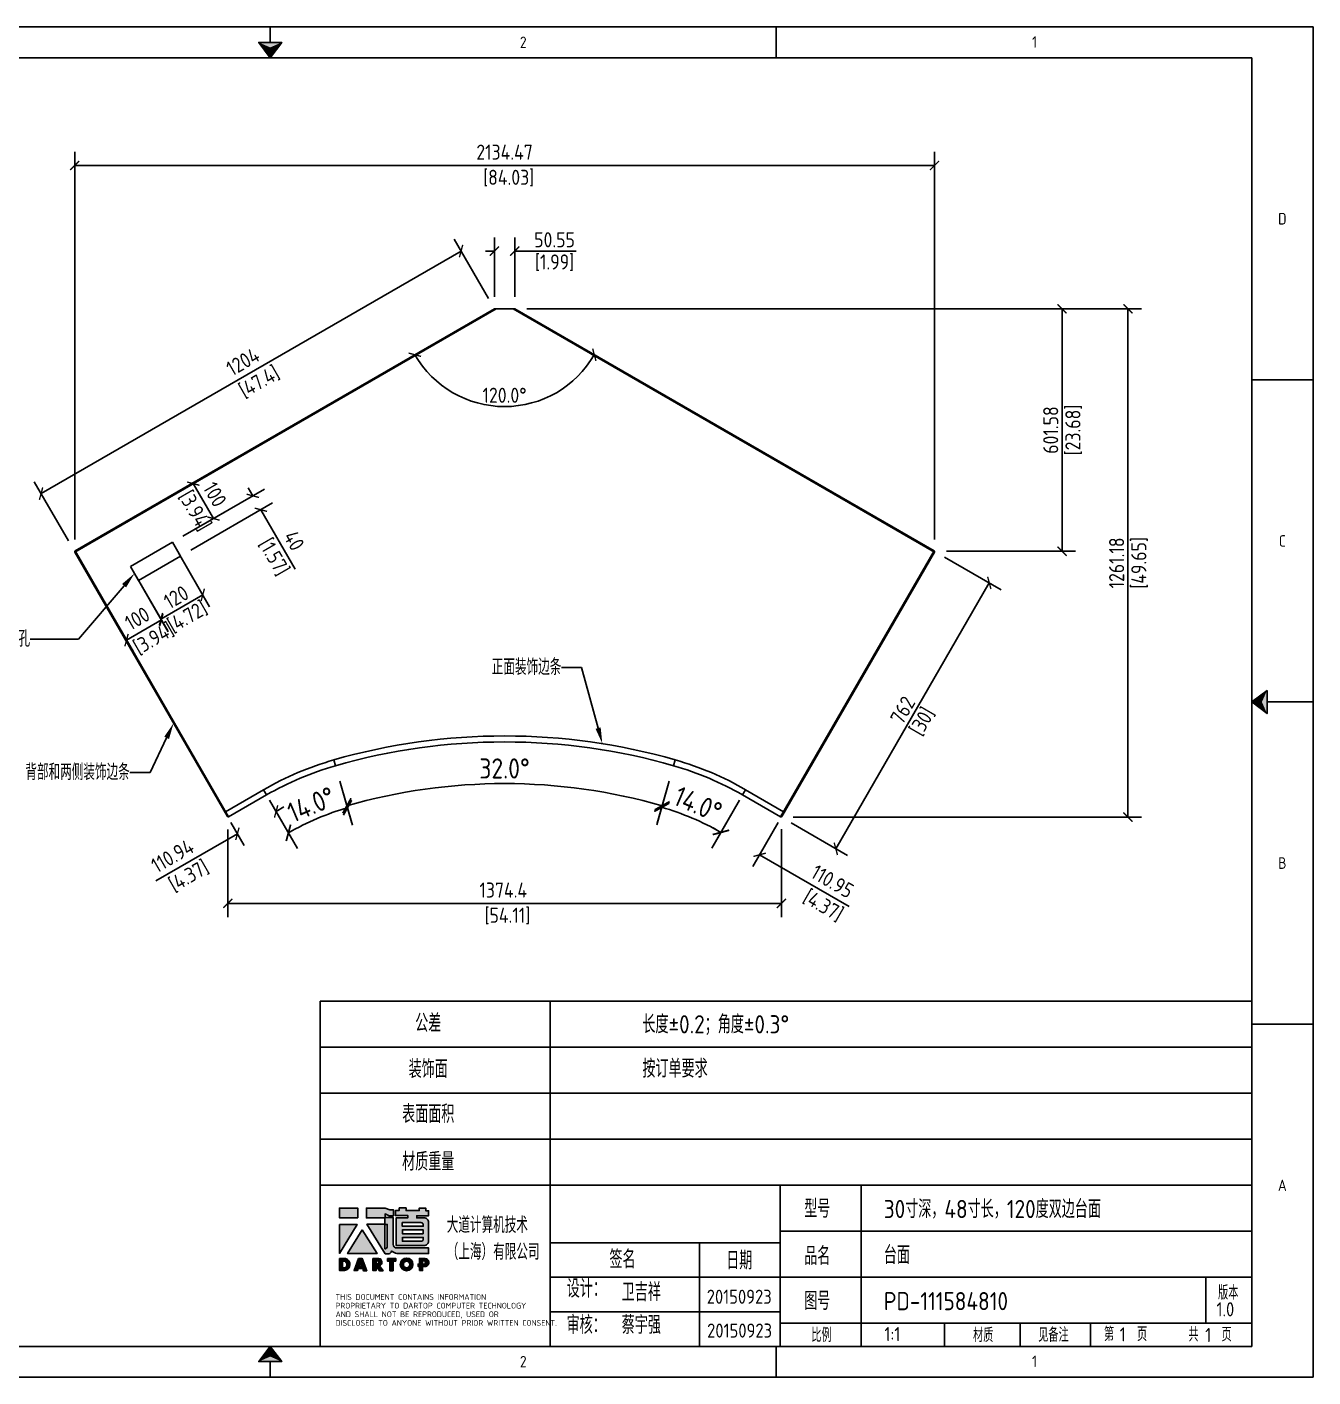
# Model space of a CAD drawing. Header units: millimetres. Extents: x 334 to 23266, y -22310 to 9660.
# Drawn here: x 1978 to 5171, y 871 to 4221 of the extents above; entities that cross this region are included whole.
import ezdxf
from ezdxf import colors
from ezdxf.entities.mleader import LeaderData, LeaderLine
from ezdxf.enums import TextEntityAlignment as Align
from ezdxf.math import Vec2, Vec3

# ---------------------------------------------------------------- set-up
doc = ezdxf.new("R2010")
doc.units = ezdxf.units.MM
doc.header["$MEASUREMENT"] = 0
doc.layers.get('Defpoints').update_dxf_attribs({"color": 252})
for name, color, linetype in [('DIM', 2, 'Continuous'), ('TITLEBLOCK', 255, 'Continuous'), ('WORKSURFACE', 7, 'Continuous')]:
    doc.layers.add(name, color=color, linetype=linetype)
doc.styles.add('Dartop Text Style', font='gbenor.shx', dxfattribs={"bigfont": 'gbcbig.shx'})
doc.dimstyles.new('Dartop DIM Style', dxfattribs={"dimscale": 20, "dimtxt": 2.5, "dimasz": 1.5, "dimexe": 2.25, "dimexo": 2, "dimtad": 1, "dimdsep": 46, "dimtxsty": 'Dartop Text Style', "dimblk": 'ARCHTICK', "dimcen": 0.09, "dimadec": 1, "dimazin": 0, "dimtfac": 1, "dimtofl": 0, "dimtmove": 0, "dimatfit": 1, "dimfxl": 1, "dimtolj": 1, "dimtzin": 0, "dimarcsym": 0})

# ---------------------------------------------------------------- blocks, each defined once
blk = doc.blocks.new('*U5')
at = {"color": 254, "linetype": 'Continuous', "extrusion": (0, 0, -1)}
for points in [[(-17, 0.333), (-16.812, 0.25), (-17, 0.5)], [(-17, 0.333), (-17, 0.5), (-17.188, 0.25)], [(-17, 0.333), (-17.188, 0.25), (-16.812, 0.25)]]:
    blk.add_solid(points, dxfattribs=at)
blk = doc.blocks.new('*U4')
at = {"color": 254, "linetype": 'Continuous', "extrusion": (0, 0, -1)}
for points in [[(-33.167, 11), (-33, 11), (-33.25, 11.188)], [(-33.167, 11), (-33.25, 11.188), (-33.25, 10.812)], [(-33.167, 11), (-33.25, 10.812), (-33, 11)]]:
    blk.add_solid(points, dxfattribs=at)
blk = doc.blocks.new('*U6')
at = {"color": 254, "linetype": 'Continuous'}
for points in [[(17, 21.667), (17.188, 21.75), (16.812, 21.75)], [(17, 21.667), (16.812, 21.75), (17, 21.5)], [(17, 21.667), (17, 21.5), (17.188, 21.75)]]:
    blk.add_solid(points, dxfattribs=at)
blk = doc.blocks.new('dadao')
for p, q in [((48, 19.2), (44.9, 10.4)), ((44.9, 10.4), (51.2, 10.4)), ((51.2, 10.4), (48, 19.2))]:
    blk.add_line(p, q)
for points in [[(41.8, 121.6), (41.8, 143.7), (-0.4, 143.7), (-0.4, 121.6), (41.8, 121.6)], [(104.8, 122), (104.8, 130.3), (114.1, 126.3), (124.2, 126.3), (124.2, 139.6), (115.9, 139.6), (105.1, 143.9), (61.5, 143.9)], [(61.7, 144), (61.7, 121.3), (103.9, 121.3)], [(113.4, 38.7), (105.1, 38.7), (63, 106.5), (103.9, 106.5), (103.9, 120.9), (103.9, 121.3)], [(109.7, 53.6), (109.7, 106.2), (104.3, 106.2), (104.3, 50.4), (106.6, 50.4)], [(144.6, 94.4), (144.6, 84.8), (192, 84.8), (192, 94.1), (144.9, 94.1)], [(120.2, 45), (119.5, 45), (119.5, 44.6)], [(0, 28), (0, 0), (11.8, 0)], [(0.1, 28), (14, 28)], [(7.1, 21.8), (7.1, 6.1), (12, 6.1)], [(7.1, 21.8), (11.4, 21.8)], [(76.8, 28.2), (76.8, 0), (84.1, 0), (84.1, 11.1), (91.6, -0.1), (100.3, -0.1), (91.7, 11.1)], [(76.8, 28.2), (90.6, 28.2)], [(84, 22.7), (84, 15.3), (87.2, 15.3)], [(84, 22.7), (87.3, 22.7)], [(183.7, 0), (183.7, 9.6), (180.6, 9.6), (180.6, 14.9), (183.8, 14.9), (183.8, 28.1), (196.1, 28.1), (196.5, 28.1)], [(183.7, 0), (190.9, 0), (190.9, 9.6), (198.8, 9.6)], [(194.9, 22.3), (190.8, 22.3), (190.8, 15), (194.4, 15)]]:
    blk.add_lwpolyline(points)
blk.add_lwpolyline([(137.1, 144.2), (137.1, 137.9), (128.3, 137.9), (128.3, 126.5), (157.3, 126.5), (157.3, 121.5), (130.3, 121.5), (130.3, 57.5), (194.4, 57.5, 0.414214), (204.4, 67.5), (204.4, 111.3, 0.414214), (194.4, 121.3), (177.5, 121.3), (177.5, 126.3), (204.7, 126.3), (204.7, 137.7), (198.2, 137.7), (198.2, 143.9), (183.3, 143.9), (183.3, 138), (153, 138), (153, 144.2), (137.1, 144.2)], format="xyb", close=True)
for points in [[(-0.3, 106.2), (40.4, 106.2), (-0.3, 39.7), (-0.3, 106.2)], [(51.7, 94.1), (18.4, 39.3), (86.2, 39.3)], [(43.8, 28.2), (51.8, 28.2), (62.6, -0.1), (55, -0.1), (53.2, 5), (42.9, 5), (41.1, 0), (33.6, 0)], [(110, 28.1), (110, 21.9), (116, 21.9), (116, -0.1), (123.2, -0.1), (123.2, 22), (129.2, 22), (129.2, 28.1), (110, 28.1)]]:
    blk.add_lwpolyline(points, close=True)
for points in [[(104.8, 122), (123.4, 122), (123.4, 60, 0.414214), (131.4, 52), (204.8, 52), (204.8, 39.1), (131.7, 39.1)], [(144.3, 110.8), (144.3, 101.8), (192.3, 101.8), (192.3, 105.5, 0.414214), (187.3, 110.5), (144.3, 110.5)], [(144.6, 77), (144.6, 67.5), (187.6, 67.5, 0.414214), (192.6, 72.5), (192.6, 76.4), (144.6, 76.4)]]:
    blk.add_lwpolyline(points, format="xyb")
for radius in [14.5, 7.44]:
    blk.add_circle((154.2, 14.2), radius)
for centre, radius, start, end in [((99.2, 60.7), 12.6, 305.6399, 325.969), ((111.6, 46.7), 8.19, 282.9811, 347.6627), ((136, 61.7), 22.9, 226.7358, 259.3209), ((8.5, 13.9), 8.49, 294.2143, 69.7177), ((9.6, 14.2), 14.4, 278.6604, 72.3203), ((86.4, 19), 3.8, 282.527, 76.7196), ((88.6, 19.4), 8.95, 290.6073, 77.2124), ((193.7, 18.7), 3.8, 280.9891, 72.5513), ((195.7, 18.6), 9.51, 288.8959, 85.2442)]:
    blk.add_arc(centre, radius, start, end)
blk = doc.blocks.new('TitleBlock_Dartop')
for points in [[(2465.7, 419.1), (2420.2, 419.1), (2420.2, 395.3), (2465.7, 395.3)], [(2464.3, 378.7), (2420.3, 378.7), (2420.3, 306.9)], [(2476.5, 365.6), (2440.5, 306.4), (2513.7, 306.4)], [(2560.2, 294.3), (2539.4, 294.3), (2539.4, 287.7), (2545.9, 287.7), (2545.9, 263.9), (2553.7, 263.9), (2553.7, 287.7), (2560.2, 287.7)]]:
    blk.add_hatch(color=256).paths.add_polyline_path(points)
h = blk.add_hatch(color=256)
h.paths.add_polyline_path([(2533.8, 404.6), (2543.9, 400.3), (2554.8, 400.3), (2554.8, 414.7), (2545.8, 414.7), (2534.1, 419.3), (2487.3, 419.3), (2487.3, 395), (2532.8, 395), (2532.8, 394.5), (2532.8, 378.9), (2488.7, 378.9), (2534.1, 305.8), (2543.1, 305.8, 0.279375), (2549.7, 312.2), (2549.7, 312.5), (2550.5, 312.5, 0.143145), (2562.9, 306.2), (2641.8, 306.2), (2641.8, 320.1), (2562.5, 320.1, -0.414214), (2553.9, 328.7), (2553.9, 395.7), (2533.8, 395.7)])
h.paths.add_polyline_path([(2533.3, 378.6), (2539.1, 378.6), (2539.1, 321.8, -0.088936), (2535.7, 318.4), (2533.3, 318.4)], flags=16)
h = blk.add_hatch(color=256)
h.paths.add_polyline_path([(2641.7, 412.7), (2634.7, 412.7), (2634.7, 419.4), (2618.6, 419.4), (2618.6, 413), (2585.8, 413), (2585.8, 419.7), (2568.6, 419.7), (2568.6, 412.9), (2559.2, 412.9), (2559.2, 400.6), (2590.5, 400.6), (2590.5, 395.1), (2561.3, 395.1), (2561.3, 326.1), (2630.6, 326.1, 0.414214), (2641.4, 336.9), (2641.4, 384.2, 0.414214), (2630.6, 395), (2612.3, 395), (2612.3, 400.3), (2641.7, 400.3)])
h.paths.add_polyline_path([(2622.9, 383.3, -0.414214), (2628.3, 377.9), (2628.3, 373.9), (2576.5, 373.9), (2576.5, 383.3)], flags=16)
h.paths.add_polyline_path([(2628, 365.5), (2628, 355.5), (2576.8, 355.5), (2576.8, 365.5)], flags=16)
h.paths.add_polyline_path([(2628.7, 346.5), (2628.7, 342.2, -0.414214), (2623.3, 336.8), (2576.8, 336.8), (2576.8, 346.5)], flags=16)
h = blk.add_hatch(color=256)
h.paths.add_polyline_path([(2435.7, 294.1), (2420.6, 294.1), (2420.6, 264), (2433.3, 264, 0.793016)])
h.paths.add_polyline_path([(2433.6, 270.6), (2428.3, 270.6), (2428.3, 287.5), (2433, 287.5, -0.671361)], flags=16)
h = blk.add_hatch(color=256)
h.paths.add_polyline_path([(2476.6, 294.4), (2468, 294.4), (2456.9, 263.9), (2465.1, 263.9), (2467, 269.3), (2478, 269.3), (2480, 263.9), (2488.2, 263.9)])
h.paths.add_polyline_path([(2475.9, 275.1), (2469.1, 275.1), (2472.4, 284.7)], flags=16)
h = blk.add_hatch(color=256)
h.paths.add_polyline_path([(2518.4, 294.4), (2503.6, 294.4), (2503.6, 263.9), (2511.4, 263.9), (2511.4, 276), (2519.5, 263.8), (2529, 263.8), (2519.7, 275.9, 0.744055)])
h.paths.add_polyline_path([(2511.4, 280.5), (2511.4, 288.5), (2514.9, 288.5, -0.796809), (2514.8, 280.5)], flags=16)
h = blk.add_hatch(color=256)
h.paths.add_polyline_path([(2571.5, 279.3, 1), (2602.8, 279.3, 1)])
h.paths.add_polyline_path([(2595.2, 279.3, -1), (2579.1, 279.3, -1)], flags=16)
h = blk.add_hatch(color=256)
h.paths.add_polyline_path([(2632.8, 294.3), (2632.3, 294.3), (2619.1, 294.3), (2619.1, 280.1), (2615.6, 280.1), (2615.6, 274.3), (2619.1, 274.3), (2619.1, 264), (2626.8, 264), (2626.8, 274.4), (2635.3, 274.4, 0.812304)])
h.paths.add_polyline_path([(2626.7, 280.1), (2626.7, 288.1), (2631.1, 288.1, -0.778213), (2630.6, 280.1)], flags=16)
for p, q in [((0, 3350.4), (4761.2, 3350.4)), ((2248.5, 3312.3), (2248.5, 3350.4)), ((3504.9, 3274.2), (3504.9, 3350.4)), ((4837.4, 3350.4), (4761.2, 3350.4)), ((4837.4, 3274.2), (4837.4, 3350.4)), ((152.3, 3274.2), (4685.1, 3274.2)), ((4685.1, 3274.2), (4685.1, 76.1)), ((4837.4, 3274.2), (4837.4, 76.1)), ((4837.4, 2474.7), (4685.1, 2474.7)), ((4723.2, 1675.2), (4837.4, 1675.2)), ((2372.2, 76.1), (2372.2, 932.8)), ((4685.1, 932.8), (2372.2, 932.8)), ((2943.3, 932.8), (2943.3, 76.1)), ((4837.4, 875.7), (4685.1, 875.7)), ((4685.1, 818.6), (2372.2, 818.6)), ((4685.1, 704.3), (2372.2, 704.3)), ((4685.1, 590.1), (2372.2, 590.1)), ((4685.1, 475.9), (2372.2, 475.9)), ((3514.4, 76.1), (3514.4, 475.9)), ((3715.3, 133.3), (3715.3, 475.9)), ((3514.4, 361.7), (4685.1, 361.7)), ((2943.3, 333.1), (3514.4, 333.1)), ((3314.5, 333.1), (3314.5, 76.1)), ((2943.3, 247.5), (4685.1, 247.5)), ((4570.9, 133.3), (4570.9, 247.5)), ((2943.3, 161.8), (3514.4, 161.8)), ((3514.4, 133.3), (4685.1, 133.3)), ((3715.3, 76.1), (3715.3, 133.3)), ((3922.4, 76.1), (3922.4, 133.3)), ((4110.6, 76.1), (4110.6, 133.3)), ((4285.3, 76.1), (4285.3, 133.3)), ((4685.1, 76.1), (152.3, 76.1)), ((3504.9, 0), (3504.9, 76.1)), ((4837.4, 0), (4837.4, 76.1)), ((2248.5, 38.1), (2248.5, 0)), ((4761.2, 0), (0, 0)), ((4761.2, 0), (4837.4, 0))]:
    blk.add_line(p, q)
for points in [[(0, 3350.4), (4837.4, 3350.4), (4837.4, 0), (0, 0)], [(2248.5, 3274.2), (2277, 3312.3), (2219.9, 3312.3), (2248.5, 3274.2)], [(4685.1, 1675.2), (4723.2, 1703.7), (4723.2, 1646.6), (4685.1, 1675.2)], [(2248.5, 76.1), (2277, 38.1), (2219.9, 38.1), (2248.5, 76.1)]]:
    blk.add_lwpolyline(points, close=True)
for name, p, xscale, yscale, zscale in [('*U6', (-340.4, 0), 152.2888407109637, 152.2888407109637, 152.2888407109637), ('*U4', (-340.4, 0), 152.2888407109637, 152.2888407109637, 152.2888407109637), ('dadao', (2420.6, 264), 1.079866324957078, 1.079866324957078, 1.079866324957078), ('*U5', (-340.4, 0), 152.2888407109637, 152.2888407109637, 152.2888407109637)]:
    blk.add_blockref(name, p, dxfattribs=dict(xscale=xscale, yscale=yscale, zscale=zscale))
at = {"style": 'Dartop Text Style'}
for s, height, p in [('2', 28.6, (2876.7, 3312.3)), ('1', 28.6, (4146.1, 3313.2)), ('D', 28.6, (4761.2, 2874.5)), ('C', 28.6, (4761.2, 2074.9)), ('B', 28.6, (4761.2, 1275.4)), ('公差', 45, (2640.8, 878.3)), ('装饰面', 45, (2640.8, 764.4)), ('表面面积', 45, (2640.8, 652.7)), ('材质重量', 45, (2640.8, 534.5)), ('A', 28.6, (4761.2, 475.9)), ('型号', 45, (3606.7, 417.8)), ('签名', 45, (3123.1, 292.2)), ('日期', 45, (3413, 289.3)), ('品名', 45, (3606.7, 300.5)), ('图号', 45, (3606.7, 188.9)), ('版本', 35, (4626.9, 209.6)), ('比例', 35, (3617, 104.1)), ('材质', 35, (4018.6, 104.1)), ('第   页', 35, (4372, 106.5)), ('共   页', 35, (4581.8, 105.6)), ('2', 28.6, (2876.7, 38.1)), ('1', 28.6, (4146.1, 39))]:
    blk.add_text(s, height=height, dxfattribs=at).set_placement(p, align=Align.MIDDLE_CENTER)
for s, height, p in [('设计：', 45, (2984.8, 197)), ('THIS DOCUMENT CONTAINS INFORMATION', 14.277, (2410.7, 191.4)), ('PROPRIETARY TO DARTOP COMPUTER TECHNOLOGY', 14.277, (2410.7, 169.9)), ('AND SHALL NOT BE REPRODUCED, USED OR', 14.277, (2410.7, 148.5)), ('DISCLOSED TO ANYONE WITHOUT PRIOR WRITTEN CONSENT.', 14.277, (2410.7, 127.1)), ('审核：', 45, (2984.4, 107))]:
    blk.add_text(s, height=height, dxfattribs=at).set_placement(p)
at = {"insert": (2686.8, 397.4), "char_height": 40, "attachment_point": 1, "style": 'Dartop Text Style'}
blk.add_mtext_dynamic_manual_height_columns('大道计算机技术（上海）有限公司', width=235.338, gutter_width=1, heights=[0], dxfattribs=at)
at = {"style": 'Dartop Text Style'}
for tag, p, height in [('#公差', (3172.6, 852.9), 45), ('#装饰面', (3172.6, 743), 45), ('#表面面积', (3172.6, 626.8), 45), ('#材质重量', (3172.6, 506), 45), ('#型号', (3771.8, 394.4), 45), ('#品名', (3771.8, 280.3), 45), ('#设计', (3121.2, 188.5), 45), ('#图号', (3771.8, 165.8), 45), ('#版本', (4597.7, 150.5), 35), ('#审核', (3121.2, 106.9), 45), ('#比例', (3773.4, 89), 35), ('#材质', (4155.2, 87.2), 35), ('#INDEX', (4357.4, 88.3), 35), ('#PAGE', (4569.8, 86.7), 35)]:
    blk.add_attdef(tag, p, '', height=height, dxfattribs=at)
for tag, p in [('#设计日期', (3412.9, 181.7)), ('#审核日期', (3413.8, 97.7))]:
    blk.add_attdef(tag, text='', height=35, dxfattribs=at).set_placement(p, align=Align.CENTER)
blk = doc.blocks.new('_ArchTick')
at = {"color": 0, "linetype": 'ByBlock', "const_width": 0.15}
blk.add_lwpolyline([(-0.5, -0.5), (0.5, 0.5)], dxfattribs=at)
blk = doc.blocks.new('*D23')
at = {"layer": 'Defpoints', "color": 0, "transparency": 16777216}
for p in [(4231.2, 3877.4), (2096.7, 2919), (4231.2, 2919)]:
    blk.add_point(p, dxfattribs=at)
at = {"layer": 'DIM', "color": 0, "lineweight": -2, "transparency": 16777216}
for p, q in [((2096.7, 2949), (2096.7, 3911.1)), ((4231.2, 2949), (4231.2, 3911.1)), ((2096.7, 3877.4), (4231.2, 3877.4))]:
    blk.add_line(p, q, dxfattribs=at)
at = {"layer": 'DIM', "color": 0, "lineweight": -2, "transparency": 16777216, "xscale": 22.5, "yscale": 22.5, "zscale": 22.5, "rotation": 180}
blk.add_blockref('_ArchTick', (2096.7, 3877.4), dxfattribs=at)
at = {"layer": 'DIM', "color": 0, "lineweight": -2, "transparency": 16777216, "xscale": 22.5, "yscale": 22.5, "zscale": 22.5}
blk.add_blockref('_ArchTick', (4231.2, 3877.4), dxfattribs=at)
at = {"layer": 'DIM', "color": 0, "transparency": 16777216, "insert": (3163.9, 3877.4), "char_height": 37.5, "attachment_point": 5, "style": 'Dartop Text Style'}
blk.add_mtext('\\A1;2134.47\\P [84.03]', dxfattribs=at)
blk = doc.blocks.new('*D24')
at = {"layer": 'Defpoints', "color": 0, "transparency": 16777216}
for p in [(3055.9, 3665), (3138.7, 3521.7), (2096, 2919.7)]:
    blk.add_point(p, dxfattribs=at)
at = {"layer": 'DIM', "color": 0, "lineweight": -2, "transparency": 16777216}
for p, q in [((3123.7, 3547.7), (3039.1, 3694.2)), ((2013.2, 3063), (3055.9, 3665)), ((2081, 2945.7), (1996.4, 3092.2))]:
    blk.add_line(p, q, dxfattribs=at)
at = {"layer": 'DIM', "color": 0, "lineweight": -2, "transparency": 16777216, "xscale": 22.5, "yscale": 22.5, "zscale": 22.5}
for p, rotation in [((3055.9, 3665), 30.00031421027661), ((2013.2, 3063), 210.0003142102766)]:
    blk.add_blockref('_ArchTick', p, dxfattribs=dict(at, rotation=rotation))
at = {"layer": 'DIM', "color": 0, "transparency": 16777216, "insert": (2530.9, 3361.8), "char_height": 37.5, "attachment_point": 5, "rotation": 30.0003, "style": 'Dartop Text Style'}
blk.add_mtext('\\A1;1204\\P [47.4]', dxfattribs=at)
blk = doc.blocks.new('*D28')
at = {"layer": 'Defpoints', "color": 0, "transparency": 16777216}
for p in [(3189.2, 3665), (3138.7, 3521.7), (3189.2, 3521.7)]:
    blk.add_point(p, dxfattribs=at)
at = {"layer": 'DIM', "color": 0, "lineweight": -2, "transparency": 16777216}
for p, q in [((3138.7, 3551.7), (3138.7, 3698.7)), ((3189.2, 3551.7), (3189.2, 3698.7)), ((3138.7, 3665), (3116.2, 3665)), ((3189.2, 3665), (3341.8, 3665))]:
    blk.add_line(p, q, dxfattribs=at)
at = {"layer": 'DIM', "color": 0, "lineweight": -2, "transparency": 16777216, "xscale": 22.5, "yscale": 22.5, "zscale": 22.5}
blk.add_blockref('_ArchTick', (3138.7, 3665), dxfattribs=at)
at = {"layer": 'DIM', "color": 0, "lineweight": -2, "transparency": 16777216, "xscale": 22.5, "yscale": 22.5, "zscale": 22.5, "rotation": 180}
blk.add_blockref('_ArchTick', (3189.2, 3665), dxfattribs=at)
at = {"layer": 'DIM', "color": 0, "transparency": 16777216, "char_height": 37.5, "attachment_point": 5, "style": 'Dartop Text Style'}
for s, insert in [('\\A1;50.55', (3288, 3693.1)), ('\\A1;[1.99]', (3288, 3636.1))]:
    blk.add_mtext(s, dxfattribs=dict(at, insert=insert))
blk = doc.blocks.new('*D29')
at = {"layer": 'Defpoints', "color": 0, "transparency": 16777216}
for p in [(3138.7, 3521.7), (3189.2, 3521.7), (3076, 3294.6), (2097.7, 2920.7), (4230.2, 2920.7)]:
    blk.add_point(p, dxfattribs=at)
at = {"layer": 'DIM', "color": 0, "lineweight": -2, "transparency": 16777216}
blk.add_arc((3163.9, 3536.3), 257.2, 210, 330, dxfattribs=at)
at = {"layer": 'DIM', "color": 0, "lineweight": -2, "transparency": 16777216, "xscale": 22.5, "yscale": 22.5, "zscale": 22.5}
for p, rotation in [((2941.2, 3407.7), 119.9999999999831), ((3386.7, 3407.7), 59.99999795593168)]:
    blk.add_blockref('_ArchTick', p, dxfattribs=dict(at, rotation=rotation))
at = {"layer": 'DIM', "color": 0, "transparency": 16777216, "insert": (3163.9, 3307.2), "char_height": 37.5, "attachment_point": 5, "rotation": 360, "style": 'Dartop Text Style'}
blk.add_mtext('\\A1;120.0°', dxfattribs=at)
blk = doc.blocks.new('*D30')
at = {"layer": 'Defpoints', "color": 0, "transparency": 16777216}
for p in [(2565.6, 2328.2), (2469.5, 2272.7), (2596.7, 2274.3)]:
    blk.add_point(p, dxfattribs=at)
at = {"layer": 'DIM', "color": 0, "lineweight": -2, "transparency": 16777216}
for p, q in [((2580.6, 2302.2), (2613.6, 2245.1)), ((2596.7, 2274.3), (2616.2, 2285.6)), ((2484.5, 2246.8), (2517.5, 2189.6)), ((2500.6, 2218.8), (2297.8, 2101.7))]:
    blk.add_line(p, q, dxfattribs=at)
at = {"layer": 'DIM', "color": 0, "lineweight": -2, "transparency": 16777216, "xscale": 22.5, "yscale": 22.5, "zscale": 22.5}
for p, rotation in [((2596.7, 2274.3), 209.9999999996856), ((2500.6, 2218.8), 29.99999999968558)]:
    blk.add_blockref('_ArchTick', p, dxfattribs=dict(at, rotation=rotation))
at = {"layer": 'DIM', "color": 0, "transparency": 16777216, "insert": (2356, 2135.3), "char_height": 37.5, "attachment_point": 5, "rotation": 30, "style": 'Dartop Text Style'}
blk.add_mtext('\\A1;110.94\\P [4.37]', dxfattribs=at)
blk = doc.blocks.new('*D31')
at = {"layer": 'Defpoints', "color": 0, "transparency": 16777216}
for p in [(3762.3, 2328.2), (3858.4, 2272.7), (3797.2, 2166.8)]:
    blk.add_point(p, dxfattribs=at)
at = {"layer": 'DIM', "color": 0, "lineweight": -2, "transparency": 16777216}
for p, q in [((3747.3, 2302.2), (3684.3, 2193)), ((3843.4, 2246.8), (3780.3, 2137.6)), ((3701.1, 2222.3), (3681.6, 2233.5)), ((3797.2, 2166.8), (4019.5, 2038.4))]:
    blk.add_line(p, q, dxfattribs=at)
at = {"layer": 'DIM', "color": 0, "lineweight": -2, "transparency": 16777216, "xscale": 22.5, "yscale": 22.5, "zscale": 22.5}
for p, rotation in [((3701.1, 2222.3), 329.9992999679403), ((3797.2, 2166.8), 149.9992999679403)]:
    blk.add_blockref('_ArchTick', p, dxfattribs=dict(at, rotation=rotation))
at = {"layer": 'DIM', "color": 0, "transparency": 16777216, "insert": (3961.3, 2072), "char_height": 37.5, "attachment_point": 5, "rotation": 329.9993, "style": 'Dartop Text Style'}
blk.add_mtext('\\A1;110.95\\P [4.37]', dxfattribs=at)
blk = doc.blocks.new('*D25')
at = {"layer": 'Defpoints', "color": 0, "transparency": 16777216}
for p in [(4230.2, 2920.7), (4367.3, 2841.5), (3849.2, 2260.8)]:
    blk.add_point(p, dxfattribs=at)
at = {"layer": 'DIM', "color": 0, "lineweight": -2, "transparency": 16777216}
for p, q in [((4256.1, 2905.7), (4396.5, 2824.7)), ((3986.3, 2181.6), (4367.3, 2841.5)), ((3875.2, 2245.8), (4015.5, 2164.7))]:
    blk.add_line(p, q, dxfattribs=at)
at = {"layer": 'DIM', "color": 0, "lineweight": -2, "transparency": 16777216, "xscale": 22.5, "yscale": 22.5, "zscale": 22.5}
for p, rotation in [((4367.3, 2841.5), 60.00049626370838), ((3986.3, 2181.6), 240.0004962637083)]:
    blk.add_blockref('_ArchTick', p, dxfattribs=dict(at, rotation=rotation))
at = {"layer": 'DIM', "color": 0, "transparency": 16777216, "char_height": 37.5, "attachment_point": 5, "rotation": 60.0005, "style": 'Dartop Text Style'}
for s, insert in [('\\A1;762', (4152.4, 2525.6)), ('\\A1;[30]', (4201.8, 2497.1))]:
    blk.add_mtext(s, dxfattribs=dict(at, insert=insert))
blk = doc.blocks.new('*D32')
at = {"layer": 'Defpoints', "color": 0, "transparency": 16777216}
for p in [(3189.2, 3521.7), (4711.5, 3521.7), (3850.2, 2260.5)]:
    blk.add_point(p, dxfattribs=at)
at = {"layer": 'DIM', "color": 0, "lineweight": -2, "transparency": 16777216}
for p, q in [((3219.2, 3521.7), (4745.3, 3521.7)), ((4711.5, 2260.5), (4711.5, 3521.7)), ((3880.2, 2260.5), (4745.3, 2260.5))]:
    blk.add_line(p, q, dxfattribs=at)
at = {"layer": 'DIM', "color": 0, "lineweight": -2, "transparency": 16777216, "xscale": 22.5, "yscale": 22.5, "zscale": 22.5}
for p, rotation in [((4711.5, 3521.7), 90), ((4711.5, 2260.5), 270)]:
    blk.add_blockref('_ArchTick', p, dxfattribs=dict(at, rotation=rotation))
at = {"layer": 'DIM', "color": 0, "transparency": 16777216, "char_height": 37.5, "attachment_point": 5, "rotation": 90, "style": 'Dartop Text Style'}
for s, insert in [('\\A1;1261.18', (4683.4, 2891.1)), ('\\A1;[49.65]', (4740.4, 2891.1))]:
    blk.add_mtext(s, dxfattribs=dict(at, insert=insert))
blk = doc.blocks.new('*D26')
at = {"layer": 'Defpoints', "color": 0, "transparency": 16777216}
for p in [(2476.9, 2259.9), (3851.3, 2260.5), (3851.3, 2046)]:
    blk.add_point(p, dxfattribs=at)
at = {"layer": 'DIM', "color": 0, "lineweight": -2, "transparency": 16777216}
for p, q in [((2476.9, 2229.9), (2476.9, 2012.2)), ((3851.3, 2230.5), (3851.3, 2012.2)), ((2476.9, 2046), (3851.3, 2046))]:
    blk.add_line(p, q, dxfattribs=at)
at = {"layer": 'DIM', "color": 0, "lineweight": -2, "transparency": 16777216, "xscale": 22.5, "yscale": 22.5, "zscale": 22.5, "rotation": 180}
blk.add_blockref('_ArchTick', (2476.9, 2046), dxfattribs=at)
at = {"layer": 'DIM', "color": 0, "lineweight": -2, "transparency": 16777216, "xscale": 22.5, "yscale": 22.5, "zscale": 22.5}
blk.add_blockref('_ArchTick', (3851.3, 2046), dxfattribs=at)
at = {"layer": 'DIM', "color": 0, "transparency": 16777216, "insert": (3160.7, 2046), "char_height": 37.5, "attachment_point": 5, "style": 'Dartop Text Style'}
blk.add_mtext('\\A1;1374.4\\P [54.11]', dxfattribs=at)
blk = doc.blocks.new('*D27')
at = {"layer": 'Defpoints', "color": 0, "transparency": 16777216}
for p in [(4234.6, 3521.7), (4547.9, 3521.7), (4231.2, 2920.1)]:
    blk.add_point(p, dxfattribs=at)
at = {"layer": 'DIM', "color": 0, "lineweight": -2, "transparency": 16777216}
for p, q in [((4264.6, 3521.7), (4581.6, 3521.7)), ((4547.9, 2920.1), (4547.9, 3521.7)), ((4261.2, 2920.1), (4581.6, 2920.1))]:
    blk.add_line(p, q, dxfattribs=at)
at = {"layer": 'DIM', "color": 0, "lineweight": -2, "transparency": 16777216, "xscale": 22.5, "yscale": 22.5, "zscale": 22.5}
for p, rotation in [((4547.9, 3521.7), 90), ((4547.9, 2920.1), 270)]:
    blk.add_blockref('_ArchTick', p, dxfattribs=dict(at, rotation=rotation))
at = {"layer": 'DIM', "color": 0, "transparency": 16777216, "char_height": 37.5, "attachment_point": 5, "rotation": 90, "style": 'Dartop Text Style'}
for s, insert in [('\\A1;601.58', (4519.8, 3220.9)), ('\\A1;[23.68]', (4576.8, 3220.9))]:
    blk.add_mtext(s, dxfattribs=dict(at, insert=insert))
blk = doc.blocks.new('*D33')
at = {"layer": 'Defpoints', "color": 0, "transparency": 16777216}
for p in [(2339.2, 2942.3), (2235.3, 2882.3), (2414.6, 2811.7)]:
    blk.add_point(p, dxfattribs=at)
at = {"layer": 'DIM', "color": 0, "lineweight": -2, "transparency": 16777216}
for p, q in [((2354.2, 2916.4), (2431.5, 2782.5)), ((2250.3, 2856.4), (2327.6, 2722.5)), ((2310.7, 2751.7), (2414.6, 2811.7))]:
    blk.add_line(p, q, dxfattribs=at)
at = {"layer": 'DIM', "color": 0, "lineweight": -2, "transparency": 16777216, "xscale": 22.5, "yscale": 22.5, "zscale": 22.5}
for p, rotation in [((2414.6, 2811.7), 29.99999999855874), ((2310.7, 2751.7), 209.9999999985587)]:
    blk.add_blockref('_ArchTick', p, dxfattribs=dict(at, rotation=rotation))
at = {"layer": 'DIM', "color": 0, "transparency": 16777216, "char_height": 37.5, "attachment_point": 5, "rotation": 30, "style": 'Dartop Text Style'}
for s, insert in [('\\A1;120', (2348.6, 2806.1)), ('\\A1;[4.72]', (2377.1, 2756.7))]:
    blk.add_mtext(s, dxfattribs=dict(at, insert=insert))
blk = doc.blocks.new('*D34')
at = {"layer": 'Defpoints', "color": 0, "transparency": 16777216}
for p in [(2235.3, 2882.4), (2148.7, 2832.4), (2225.4, 2699.5)]:
    blk.add_point(p, dxfattribs=at)
at = {"layer": 'DIM', "color": 0, "lineweight": -2, "transparency": 16777216}
for p, q in [((2250.3, 2856.4), (2328.9, 2720.3)), ((2163.7, 2806.4), (2242.3, 2670.3)), ((2312, 2749.5), (2225.4, 2699.5))]:
    blk.add_line(p, q, dxfattribs=at)
at = {"layer": 'DIM', "color": 0, "lineweight": -2, "transparency": 16777216, "xscale": 22.5, "yscale": 22.5, "zscale": 22.5}
for p, rotation in [((2312, 2749.5), 30.00000000003338), ((2225.4, 2699.5), 210.0000000000333)]:
    blk.add_blockref('_ArchTick', p, dxfattribs=dict(at, rotation=rotation))
at = {"layer": 'DIM', "color": 0, "transparency": 16777216, "insert": (2268.7, 2724.5), "char_height": 37.5, "attachment_point": 5, "rotation": 30, "style": 'Dartop Text Style'}
blk.add_mtext('\\A1;100\\P [3.94]', dxfattribs=at)
blk = doc.blocks.new('*D35')
at = {"layer": 'Defpoints', "color": 0, "transparency": 16777216}
for p in [(2391.2, 3087.8), (2289.2, 3029), (2339.2, 2942.3)]:
    blk.add_point(p, dxfattribs=at)
at = {"layer": 'DIM', "color": 0, "lineweight": -2, "transparency": 16777216}
for p, q in [((2315.2, 3044), (2420.4, 3104.7)), ((2441.2, 3001.2), (2391.2, 3087.8)), ((2365.2, 2957.3), (2470.4, 3018.1))]:
    blk.add_line(p, q, dxfattribs=at)
at = {"layer": 'DIM', "color": 0, "lineweight": -2, "transparency": 16777216, "xscale": 22.5, "yscale": 22.5, "zscale": 22.5}
for p, rotation in [((2391.2, 3087.8), 119.9999999999845), ((2441.2, 3001.2), 299.9999999999844)]:
    blk.add_blockref('_ArchTick', p, dxfattribs=dict(at, rotation=rotation))
at = {"layer": 'DIM', "color": 0, "transparency": 16777216, "insert": (2416.2, 3044.5), "char_height": 37.5, "attachment_point": 5, "rotation": 300, "style": 'Dartop Text Style'}
blk.add_mtext('\\A1;100\\P [3.94]', dxfattribs=at)
blk = doc.blocks.new('*D36')
at = {"layer": 'Defpoints', "color": 0, "transparency": 16777216}
for p in [(2538.9, 3057.6), (2339.2, 2942.3), (2359.2, 2907.7)]:
    blk.add_point(p, dxfattribs=at)
at = {"layer": 'DIM', "color": 0, "lineweight": -2, "transparency": 16777216}
for p, q in [((2365.2, 2957.3), (2568.1, 3074.5)), ((2538.9, 3057.6), (2527.6, 3077.1)), ((2385.2, 2922.7), (2588.1, 3039.8)), ((2558.9, 3023), (2643.9, 2875.7))]:
    blk.add_line(p, q, dxfattribs=at)
at = {"layer": 'DIM', "color": 0, "lineweight": -2, "transparency": 16777216, "xscale": 22.5, "yscale": 22.5, "zscale": 22.5}
for p, rotation in [((2538.9, 3057.6), 299.9999999985617), ((2558.9, 3023), 119.9999999985617)]:
    blk.add_blockref('_ArchTick', p, dxfattribs=dict(at, rotation=rotation))
at = {"layer": 'DIM', "color": 0, "transparency": 16777216, "insert": (2612.6, 2929.9), "char_height": 37.5, "attachment_point": 5, "rotation": 300, "style": 'Dartop Text Style'}
blk.add_mtext('\\A1;40\\P [1.57]', dxfattribs=at)
blk = doc.blocks.new('*D37')
at = {"layer": 'Defpoints', "color": 0, "transparency": 16777216}
for p in [(2744.2, 2387.9), (2573.1, 2315.3), (2723.5, 2266.8), (2954.1, 1655.3)]:
    blk.add_point(p, dxfattribs=at)
at = {"layer": 'DIM', "color": 0, "lineweight": -2, "transparency": 16777216}
for p, q in [((2755.2, 2349.4), (2786.4, 2240.3)), ((2593.1, 2280.6), (2649.8, 2182.3))]:
    blk.add_line(p, q, dxfattribs=at)
blk.add_arc((2954.1, 1655.3), 653.5, 105.9883, 120, dxfattribs=at)
at = {"layer": 'DIM', "color": 0, "lineweight": -2, "transparency": 16777216, "xscale": 30, "yscale": 30, "zscale": 30}
for p, rotation in [((2774, 2283.6), 15.9883067534251), ((2627.3, 2221.3), 209.9999999999476)]:
    blk.add_blockref('_ArchTick', p, dxfattribs=dict(at, rotation=rotation))
at = {"layer": 'DIM', "color": 0, "transparency": 16777216, "insert": (2684.1, 2291.5), "char_height": 50, "attachment_point": 5, "rotation": 22.9942, "style": 'Dartop Text Style'}
blk.add_mtext('\\A1;14.0°', dxfattribs=at)
blk = doc.blocks.new('*D38')
at = {"layer": 'Defpoints', "color": 0, "transparency": 16777216}
for p in [(2744.2, 2387.9), (3583.7, 2387.9), (3295.9, 2337.3), (3163.9, 922.8)]:
    blk.add_point(p, dxfattribs=at)
at = {"layer": 'DIM', "color": 0, "lineweight": -2, "transparency": 16777216}
for p, q in [((2755.2, 2349.4), (2785, 2245.3)), ((3572.7, 2349.4), (3542.9, 2245.3))]:
    blk.add_line(p, q, dxfattribs=at)
blk.add_arc((3163.9, 922.8), 1420.7, 74.0117, 105.9883, dxfattribs=at)
at = {"layer": 'DIM', "color": 0, "lineweight": -2, "transparency": 16777216, "xscale": 30, "yscale": 30, "zscale": 30}
for p, rotation in [((2772.6, 2288.5), 195.9883067534251), ((3555.2, 2288.5), 344.0116932465749)]:
    blk.add_blockref('_ArchTick', p, dxfattribs=dict(at, rotation=rotation))
at = {"layer": 'DIM', "color": 0, "transparency": 16777216, "insert": (3163.9, 2381), "char_height": 50, "attachment_point": 5, "style": 'Dartop Text Style'}
blk.add_mtext('\\A1;32.0°', dxfattribs=at)
blk = doc.blocks.new('*D39')
at = {"layer": 'Defpoints', "color": 0, "transparency": 16777216}
for p in [(3583.7, 2387.9), (3754.8, 2315.3), (3653.9, 2247), (3373.8, 1655.3)]:
    blk.add_point(p, dxfattribs=at)
at = {"layer": 'DIM', "color": 0, "lineweight": -2, "transparency": 16777216}
for p, q in [((3572.7, 2349.4), (3541.7, 2241.4)), ((3734.8, 2280.6), (3678.6, 2183.3))]:
    blk.add_line(p, q, dxfattribs=at)
blk.add_arc((3373.8, 1655.3), 654.6, 60, 74.0117, dxfattribs=at)
at = {"layer": 'DIM', "color": 0, "lineweight": -2, "transparency": 16777216, "xscale": 30, "yscale": 30, "zscale": 30}
for p, rotation in [((3554.1, 2284.6), 164.0116932465749), ((3701.1, 2222.3), 330.0000000000524)]:
    blk.add_blockref('_ArchTick', p, dxfattribs=dict(at, rotation=rotation))
at = {"layer": 'DIM', "color": 0, "transparency": 16777216, "insert": (3644.2, 2292.5), "char_height": 50, "attachment_point": 5, "rotation": 337.0058, "style": 'Dartop Text Style'}
blk.add_mtext('\\A1;14.0°', dxfattribs=at)

msp = doc.modelspace()

# ---------------------------------------------------------------- linework, layer by layer
at = {"layer": 'WORKSURFACE', "color": 7, "linetype": 'Continuous'}
for p, q in [((3142.676, 3521.69), (2096.972, 2917.952)), ((3138.663, 3521.69), (2097.701, 2920.69)), ((3138.663, 3521.69), (3189.209, 3521.69)), ((4230.901, 2917.953), (3185.209, 3521.69)), ((4230.172, 2920.69), (3189.209, 3521.69)), ((2096.969, 2917.958), (2475.969, 2261.51)), ((2097.706, 2920.693), (2478.706, 2260.782)), ((3849.172, 2260.778), (4230.165, 2920.692)), ((3851.904, 2261.51), (4230.904, 2917.958)), ((2744.164, 2387.864), (2740.043, 2402.246)), ((3583.709, 2387.864), (3587.829, 2402.246)), ((2471.226, 2273.738), (2565.57, 2328.207)), ((2478.701, 2260.778), (2573.05, 2315.251)), ((2573.05, 2315.251), (2565.57, 2328.207)), ((3754.822, 2315.251), (3762.303, 2328.207)), ((3754.822, 2315.251), (3849.172, 2260.778)), ((3762.303, 2328.207), (3856.652, 2273.735))]:
    msp.add_line(p, q, dxfattribs=at)
at = {"layer": 'WORKSURFACE'}
for p, q in [((2235.314, 2882.35), (2339.237, 2942.35)), ((2339.237, 2942.35), (2359.237, 2907.709)), ((2255.314, 2847.709), (2235.314, 2882.35)), ((2359.237, 2907.709), (2255.314, 2847.709))]:
    msp.add_line(p, q, dxfattribs=at)
at = {"layer": 'WORKSURFACE', "color": 7, "linetype": 'Continuous'}
for centre, radius, start, end in [((2098.701, 2918.958), 2, 120, 210), ((4229.172, 2918.958), 2, 330, 60), ((3163.936, 922.815), 1538.961, 74.011693, 105.988307), ((3163.936, 922.815), 1524, 74.011693, 105.988307), ((2954.05, 1655.34), 776.961, 105.988307, 120), ((2954.05, 1655.34), 762, 105.988307, 120), ((3373.822, 1655.34), 762, 60, 74.011693), ((3373.822, 1655.34), 776.961, 60, 74.011693), ((2477.701, 2262.51), 2, 210, 300), ((3850.172, 2262.51), 2, 240, 330)]:
    msp.add_arc(centre, radius, start, end, dxfattribs=at)

# ---------------------------------------------------------------- block references
at = {"layer": 'TITLEBLOCK'}
msp.add_blockref('TitleBlock_Dartop', (333.578, 870.748), dxfattribs=at).add_auto_attribs({'#版本': '1.0', '#审核日期': '20150923', '#设计日期': '20150923', '#审核': '蔡宇强', '#设计': '卫吉祥', '#PAGE': '1', '#INDEX': '1', '#材质': '见备注', '#比例': '1:1', '#图号': 'PD-111584810', '#品名': '台面', '#型号': '30寸深，48寸长，120度双边台面', '#装饰面': '按订单要求', '#公差': '长度%%P0.2；角度%%P0.3%%D'})

# ---------------------------------------------------------------- dimensions: what is measured, and where the dimension line sits
at = {"layer": 'DIM'}
for base, p1, p2, angle, picture, middle in [((4231.172, 3877.396), (2096.701, 2918.958), (4231.172, 2918.958), 359.999999, '*D23', (3163.936, 3877.396)), ((3055.941, 3664.967), (2095.969, 2919.682), (3138.663, 3521.69), 30.000314, '*D24', (2530.858, 3361.806)), ((2391.183, 3087.815), (2339.237, 2942.35), (2289.235, 3028.955), 120, '*D35', (2416.184, 3044.512)), ((2538.874, 3057.61), (2359.237, 2907.709), (2339.237, 2942.35), 120, '*D36', (2612.624, 2929.871)), ((2225.384, 2699.549), (2235.309, 2882.358), (2148.706, 2832.358), 210, '*D34', (2268.686, 2724.549)), ((2596.691, 2274.304), (2469.494, 2272.738), (2565.57, 2328.207), 30, '*D30', (2355.995, 2135.338)), ((3797.2129, 2166.7858), (3762.3027, 2328.2072), (3858.3835, 2272.7334), 329.9993, '*D31', (3961.3378, 2072.0256))]:
    dim = msp.add_linear_dim(base=base, p1=p1, p2=p2, angle=angle, dimstyle='Dartop DIM Style', override={"dimscale": 15, "dimpost": '\\X'}, dxfattribs=at)
    dim.commit()
    dim.dimension.update_dxf_attribs({"geometry": picture, "text_midpoint": middle, "dimtype": 161})
for p1, p2, distance, picture, middle in [((3138.663, 3521.69), (3189.209, 3521.69), 143.277, '*D28', (3287.981, 3664.967)), ((2235.314, 2882.35), (2339.237, 2942.35), -150.826, '*D33', (2362.688, 2781.731)), ((3849.173, 2260.78), (4230.166, 2920.693), -158.321, '*D25', (4176.781, 2511.577))]:
    dim = msp.add_aligned_dim(p1=p1, p2=p2, distance=distance, dimstyle='Dartop DIM Style', override={"dimscale": 15, "dimpost": '\\X'}, dxfattribs=at)
    dim.commit()
    dim.dimension.update_dxf_attribs({"geometry": picture, "text_midpoint": middle})
dim = msp.add_angular_dim_2l(base=(3075.957, 3294.559), line1=((4230.172, 2920.69), (3189.209, 3521.69)), line2=((3138.663, 3521.69), (2097.701, 2920.69)), dimstyle='Dartop DIM Style', override={"dimscale": 15, "dimpost": '\\X'}, dxfattribs=at)
dim.commit()
dim.dimension.update_dxf_attribs({"geometry": '*D29', "text_midpoint": (3163.936, 3307.171)})
for base, p1, p2, picture, middle in [((4711.527, 3521.69), (3850.172, 2260.51), (3189.209, 3521.69), '*D32', (4711.527, 2891.1)), ((4547.89, 3521.69), (4231.172, 2920.112), (4234.636, 3521.69), '*D27', (4547.89, 3220.901))]:
    dim = msp.add_linear_dim(base=base, p1=p1, p2=p2, angle=90, dimstyle='Dartop DIM Style', override={"dimscale": 15, "dimpost": '\\X'}, dxfattribs=at)
    dim.commit()
    dim.dimension.update_dxf_attribs({"geometry": picture, "text_midpoint": middle})
for base, center, p1, p2, picture, middle in [((3295.891, 2337.344), (3163.936, 922.815), (3583.709, 2387.864), (2744.164, 2387.864), '*D38', (3163.936, 2380.985)), ((2723.484, 2266.844), (2954.05, 1655.34), (2744.164, 2387.864), (2573.05, 2315.251), '*D37', (2684.109, 2291.461)), ((3653.884, 2247.028), (3373.822, 1655.34), (3754.822, 2315.251), (3583.709, 2387.864), '*D39', (3644.191, 2292.469))]:
    dim = msp.add_angular_dim_3p(base=base, center=center, p1=p1, p2=p2, dimstyle='Dartop DIM Style', override={"dimpost": '\\X'}, dxfattribs=at)
    dim.commit()
    dim.dimension.update_dxf_attribs({"geometry": picture, "text_midpoint": middle})
dim = msp.add_linear_dim(base=(3851.326, 2045.99), p1=(2476.924, 2259.869), p2=(3851.326, 2260.51), dimstyle='Dartop DIM Style', override={"dimscale": 15, "dimpost": '\\X'}, dxfattribs=at)
dim.commit()
dim.dimension.update_dxf_attribs({"geometry": '*D26', "text_midpoint": (3160.661, 2045.99), "dimtype": 160})

# ---------------------------------------------------------------- leaders
ml = msp.add_multileader_mtext('Standard', dxfattribs=at)
ml.set_content('LOGO开孔', color=256, style='Dartop Text Style')
ml.set_leader_properties()
ml.build(insert=Vec2(0, 0))
ml.multileader.update_dxf_attribs({"dogleg_length": 0.36, "arrow_head_size": 40})
ctx = ml.context
ctx.base_point, ctx.char_height, ctx.arrow_head_size, ctx.landing_gap_size, ctx.plane_origin = Vec3(1830.937, 2701.808), 40, 40, 0.09, Vec3(2144.546, 2626.139)
ctx.text_align_type = 2
notes = []
notes.append((ctx, [(0, (1, 1, 0), (2105.856, 2701.808), (-1, 0), 119.935, [(0, [(2245.314, 2865.029)], 0, [])])]))
ctx.mtext.insert, ctx.mtext.alignment, ctx.mtext.flow_direction = Vec3(1985.831, 2723.132), 3, 5
ml = msp.add_multileader_mtext('Standard', dxfattribs=at)
ml.set_content('正面装饰边条', color=256, style='Dartop Text Style')
ml.set_leader_properties()
ml.build(insert=Vec2(0, 0))
ml.multileader.update_dxf_attribs({"dogleg_length": 0.36, "arrow_head_size": 40})
ctx = ml.context
ctx.base_point, ctx.char_height, ctx.arrow_head_size, ctx.landing_gap_size, ctx.plane_origin = Vec3(3134.537, 2631.632), 40, 40, 0.09, Vec3(3632.377, 2792.869)
ctx.text_align_type = 2
notes.append((ctx, [(0, (1, 1, 0), (3355.309, 2631.632), (-1, 0), 50.298, [(0, [(3406.66, 2442.514)], 0, [])])]))
ctx.mtext.insert, ctx.mtext.alignment, ctx.mtext.flow_direction = Vec3(3304.921, 2652.955), 3, 5
ml = msp.add_multileader_mtext('Standard', dxfattribs=at)
ml.set_content('背部和两侧装饰边条', color=256, style='Dartop Text Style')
ml.set_leader_properties()
ml.build(insert=Vec2(0, 0))
ml.multileader.update_dxf_attribs({"dogleg_length": 0.36, "arrow_head_size": 40})
ctx = ml.context
ctx.base_point, ctx.char_height, ctx.arrow_head_size, ctx.landing_gap_size, ctx.plane_origin = Vec3(1975.683, 2370.699), 40, 40, 0.09, Vec3(2557.413, 2529.937)
ctx.text_align_type = 2
notes.append((ctx, [(0, (1, 1, 0), (2283.808, 2370.699), (-1, 0), 50.298, [(0, [(2342.205, 2493.196)], 0, [])])]))
ctx.mtext.insert, ctx.mtext.alignment, ctx.mtext.flow_direction = Vec3(2233.42, 2392.243), 3, 5
for ctx, leaders in notes:
    for number, flags, end, landing, length, lines in leaders:
        leader = LeaderData()
        leader.index, (leader.has_last_leader_line, leader.has_dogleg_vector, leader.attachment_direction) = number, flags
        leader.last_leader_point, leader.dogleg_vector, leader.dogleg_length = Vec3(end), Vec3(landing), length
        for number, points, colour, breaks in lines:
            line = LeaderLine()
            line.index, line.vertices, line.color, line.breaks = number, Vec3.list(points), colors.encode_raw_color(colour), breaks
            leader.lines.append(line)
        ctx.leaders.append(leader)

doc.saveas('drawing.dxf')
